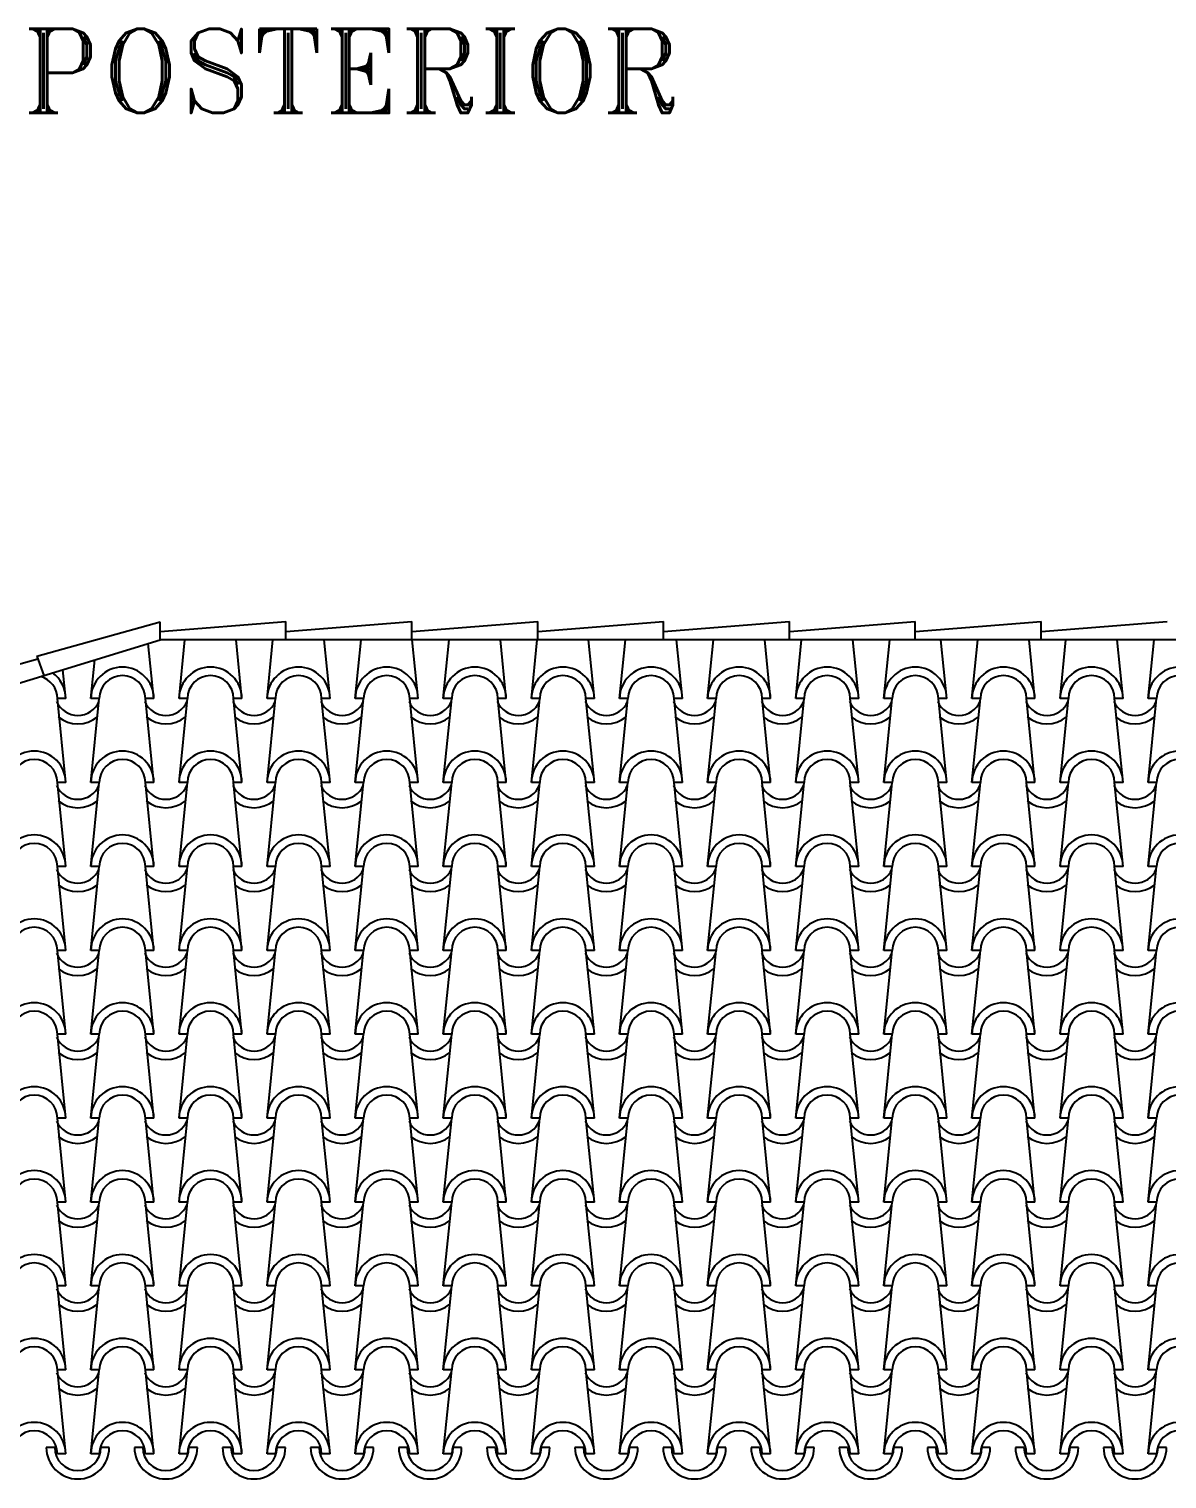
# Model space of a CAD drawing. Extents: x 3.3 to 78.4, y -0.4 to 40.7.
# Drawn here: x 46.997 to 49.709, y 26.878 to 30.334 of the extents above; entities that cross this region are included whole.
import ezdxf

# ---------------------------------------------------------------- set-up
doc = ezdxf.new("R2010")
doc.units = 0
doc.header["$MEASUREMENT"] = 0
for name, color, linetype in [('1', 1, 'CONTINUOUS'), ('2', 2, 'CONTINUOUS'), ('3', 3, 'CONTINUOUS'), ('A-DIM', 1, 'CONTINUOUS'), ('ALVENARIA', 7, 'CONTINUOUS')]:
    doc.layers.add(name, color=color, linetype=linetype)
doc.styles.add('T20', font='romans.shx', dxfattribs={"height": 0.1})

msp = doc.modelspace()

# ---------------------------------------------------------------- linework, layer by layer
at = {"layer": '1'}
for p, q in [((47.0156, 28.8396), (47.3093, 28.9214)), ((47.3093, 28.878), (47.3093, 28.9214)), ((47.3093, 28.878), (47.3093, 28.9098)), ((47.6093, 28.878), (47.6093, 28.9215)), ((47.9093, 28.878), (47.9093, 28.9215)), ((48.2093, 28.878), (48.2093, 28.9215)), ((48.5093, 28.878), (48.5093, 28.9215)), ((48.8093, 28.878), (48.8093, 28.9215)), ((49.1093, 28.878), (49.1093, 28.9215)), ((49.4093, 28.878), (49.4093, 28.9215)), ((40.7843, 26.878), (47.3093, 28.878)), ((52.1093, 28.878), (47.3093, 28.878)), ((46.7244, 28.7507), (47.0181, 28.8325)), ((47.0156, 28.8396), (47.0319, 28.793))]:
    msp.add_line(p, q, dxfattribs=at)
at = {"layer": '2', "linetype": 'Continuous'}
for p, q in [((47.2944, 28.738), (47.2812, 28.8694)), ((47.3544, 28.738), (47.3684, 28.878)), ((47.5044, 28.738), (47.4904, 28.878)), ((47.5644, 28.738), (47.5784, 28.878)), ((47.7144, 28.738), (47.7004, 28.878)), ((47.7744, 28.738), (47.7884, 28.878)), ((47.9244, 28.738), (47.9104, 28.878)), ((47.9844, 28.738), (47.9984, 28.878)), ((48.1344, 28.738), (48.1204, 28.878)), ((48.1944, 28.738), (48.2084, 28.878)), ((48.3444, 28.738), (48.3304, 28.878)), ((48.4044, 28.738), (48.4184, 28.878)), ((48.5544, 28.738), (48.5404, 28.878)), ((48.6144, 28.738), (48.6284, 28.878)), ((48.7644, 28.738), (48.7504, 28.878)), ((48.8244, 28.738), (48.8384, 28.878)), ((48.9744, 28.738), (48.9604, 28.878)), ((49.0344, 28.738), (49.0484, 28.878)), ((49.1844, 28.738), (49.1704, 28.878)), ((49.2444, 28.738), (49.2584, 28.878)), ((49.3944, 28.738), (49.3804, 28.878)), ((49.4544, 28.738), (49.4684, 28.878)), ((49.6044, 28.738), (49.5904, 28.878)), ((49.6644, 28.738), (49.6784, 28.878)), ((47.1444, 28.738), (47.1536, 28.8303)), ((47.0844, 28.738), (47.0775, 28.8069)), ((47.0844, 28.538), (47.0644, 28.738)), ((47.0844, 28.738), (47.0644, 28.738)), ((47.1444, 28.538), (47.1644, 28.738)), ((47.1644, 28.738), (47.1444, 28.738)), ((47.2944, 28.738), (47.2744, 28.738)), ((47.2944, 28.538), (47.2744, 28.738)), ((47.3544, 28.538), (47.3744, 28.738)), ((47.3744, 28.738), (47.3544, 28.738)), ((47.5044, 28.538), (47.4844, 28.738)), ((47.5044, 28.738), (47.4844, 28.738)), ((47.5644, 28.538), (47.5844, 28.738)), ((47.5844, 28.738), (47.5644, 28.738)), ((47.7144, 28.538), (47.6944, 28.738)), ((47.7144, 28.738), (47.6944, 28.738)), ((47.7744, 28.538), (47.7944, 28.738)), ((47.7944, 28.738), (47.7744, 28.738)), ((47.9244, 28.538), (47.9044, 28.738)), ((47.9244, 28.738), (47.9044, 28.738)), ((47.9844, 28.538), (48.0044, 28.738)), ((48.0044, 28.738), (47.9844, 28.738)), ((48.1344, 28.538), (48.1144, 28.738)), ((48.1344, 28.738), (48.1144, 28.738)), ((48.1944, 28.538), (48.2144, 28.738)), ((48.2144, 28.738), (48.1944, 28.738)), ((48.3444, 28.538), (48.3244, 28.738)), ((48.3444, 28.738), (48.3244, 28.738)), ((48.4044, 28.538), (48.4244, 28.738)), ((48.4244, 28.738), (48.4044, 28.738)), ((48.5544, 28.538), (48.5344, 28.738)), ((48.5544, 28.738), (48.5344, 28.738)), ((48.6144, 28.538), (48.6344, 28.738)), ((48.6344, 28.738), (48.6144, 28.738)), ((48.7644, 28.538), (48.7444, 28.738)), ((48.7644, 28.738), (48.7444, 28.738)), ((48.8244, 28.538), (48.8444, 28.738)), ((48.8444, 28.738), (48.8244, 28.738)), ((48.9744, 28.538), (48.9544, 28.738)), ((48.9744, 28.738), (48.9544, 28.738)), ((49.0344, 28.538), (49.0544, 28.738)), ((49.0544, 28.738), (49.0344, 28.738)), ((49.1844, 28.538), (49.1644, 28.738)), ((49.1844, 28.738), (49.1644, 28.738)), ((49.2444, 28.538), (49.2644, 28.738)), ((49.2644, 28.738), (49.2444, 28.738)), ((49.3944, 28.538), (49.3744, 28.738)), ((49.3944, 28.738), (49.3744, 28.738)), ((49.4544, 28.538), (49.4744, 28.738)), ((49.4744, 28.738), (49.4544, 28.738)), ((49.6044, 28.538), (49.5844, 28.738)), ((49.6044, 28.738), (49.5844, 28.738)), ((49.6644, 28.538), (49.6844, 28.738)), ((49.6844, 28.738), (49.6644, 28.738)), ((47.0844, 28.338), (47.0644, 28.538)), ((47.0844, 28.538), (47.0644, 28.538)), ((47.1444, 28.338), (47.1644, 28.538)), ((47.1644, 28.538), (47.1444, 28.538)), ((47.2944, 28.338), (47.2744, 28.538)), ((47.2944, 28.538), (47.2744, 28.538)), ((47.3544, 28.338), (47.3744, 28.538)), ((47.3744, 28.538), (47.3544, 28.538)), ((47.5044, 28.338), (47.4844, 28.538)), ((47.5044, 28.538), (47.4844, 28.538)), ((47.5644, 28.338), (47.5844, 28.538)), ((47.5844, 28.538), (47.5644, 28.538)), ((47.7144, 28.338), (47.6944, 28.538)), ((47.7144, 28.538), (47.6944, 28.538)), ((47.7744, 28.338), (47.7944, 28.538)), ((47.7944, 28.538), (47.7744, 28.538)), ((47.9244, 28.338), (47.9044, 28.538)), ((47.9244, 28.538), (47.9044, 28.538)), ((47.9844, 28.338), (48.0044, 28.538)), ((48.0044, 28.538), (47.9844, 28.538)), ((48.1344, 28.338), (48.1144, 28.538)), ((48.1344, 28.538), (48.1144, 28.538)), ((48.1944, 28.338), (48.2144, 28.538)), ((48.2144, 28.538), (48.1944, 28.538)), ((48.3444, 28.338), (48.3244, 28.538)), ((48.3444, 28.538), (48.3244, 28.538)), ((48.4044, 28.338), (48.4244, 28.538)), ((48.4244, 28.538), (48.4044, 28.538)), ((48.5544, 28.338), (48.5344, 28.538)), ((48.5544, 28.538), (48.5344, 28.538)), ((48.6144, 28.338), (48.6344, 28.538)), ((48.6344, 28.538), (48.6144, 28.538)), ((48.7644, 28.338), (48.7444, 28.538)), ((48.7644, 28.538), (48.7444, 28.538)), ((48.8244, 28.338), (48.8444, 28.538)), ((48.8444, 28.538), (48.8244, 28.538)), ((48.9744, 28.338), (48.9544, 28.538)), ((48.9744, 28.538), (48.9544, 28.538)), ((49.0344, 28.338), (49.0544, 28.538)), ((49.0544, 28.538), (49.0344, 28.538)), ((49.1844, 28.338), (49.1644, 28.538)), ((49.1844, 28.538), (49.1644, 28.538)), ((49.2444, 28.338), (49.2644, 28.538)), ((49.2644, 28.538), (49.2444, 28.538)), ((49.3944, 28.338), (49.3744, 28.538)), ((49.3944, 28.538), (49.3744, 28.538)), ((49.4544, 28.338), (49.4744, 28.538)), ((49.4744, 28.538), (49.4544, 28.538)), ((49.6044, 28.338), (49.5844, 28.538)), ((49.6044, 28.538), (49.5844, 28.538)), ((49.6644, 28.338), (49.6844, 28.538)), ((49.6844, 28.538), (49.6644, 28.538)), ((47.0844, 28.138), (47.0644, 28.338)), ((47.0844, 28.338), (47.0644, 28.338)), ((47.1444, 28.138), (47.1644, 28.338)), ((47.1644, 28.338), (47.1444, 28.338)), ((47.2944, 28.138), (47.2744, 28.338)), ((47.2944, 28.338), (47.2744, 28.338)), ((47.3544, 28.138), (47.3744, 28.338)), ((47.3744, 28.338), (47.3544, 28.338)), ((47.5044, 28.138), (47.4844, 28.338)), ((47.5044, 28.338), (47.4844, 28.338)), ((47.5644, 28.138), (47.5844, 28.338)), ((47.5844, 28.338), (47.5644, 28.338)), ((47.7144, 28.138), (47.6944, 28.338)), ((47.7144, 28.338), (47.6944, 28.338)), ((47.7744, 28.138), (47.7944, 28.338)), ((47.7944, 28.338), (47.7744, 28.338)), ((47.9244, 28.138), (47.9044, 28.338)), ((47.9244, 28.338), (47.9044, 28.338)), ((47.9844, 28.138), (48.0044, 28.338)), ((48.0044, 28.338), (47.9844, 28.338)), ((48.1344, 28.138), (48.1144, 28.338)), ((48.1344, 28.338), (48.1144, 28.338)), ((48.1944, 28.138), (48.2144, 28.338)), ((48.2144, 28.338), (48.1944, 28.338)), ((48.3444, 28.138), (48.3244, 28.338)), ((48.3444, 28.338), (48.3244, 28.338)), ((48.4044, 28.138), (48.4244, 28.338)), ((48.4244, 28.338), (48.4044, 28.338)), ((48.5544, 28.138), (48.5344, 28.338)), ((48.5544, 28.338), (48.5344, 28.338)), ((48.6144, 28.138), (48.6344, 28.338)), ((48.6344, 28.338), (48.6144, 28.338)), ((48.7644, 28.138), (48.7444, 28.338)), ((48.7644, 28.338), (48.7444, 28.338)), ((48.8244, 28.138), (48.8444, 28.338)), ((48.8444, 28.338), (48.8244, 28.338)), ((48.9744, 28.138), (48.9544, 28.338)), ((48.9744, 28.338), (48.9544, 28.338)), ((49.0344, 28.138), (49.0544, 28.338)), ((49.0544, 28.338), (49.0344, 28.338)), ((49.1844, 28.138), (49.1644, 28.338)), ((49.1844, 28.338), (49.1644, 28.338)), ((49.2444, 28.138), (49.2644, 28.338)), ((49.2644, 28.338), (49.2444, 28.338)), ((49.3944, 28.138), (49.3744, 28.338)), ((49.3944, 28.338), (49.3744, 28.338)), ((49.4544, 28.138), (49.4744, 28.338)), ((49.4744, 28.338), (49.4544, 28.338)), ((49.6044, 28.138), (49.5844, 28.338)), ((49.6044, 28.338), (49.5844, 28.338)), ((49.6644, 28.138), (49.6844, 28.338)), ((49.6844, 28.338), (49.6644, 28.338)), ((47.0844, 27.938), (47.0644, 28.138)), ((47.0844, 28.138), (47.0644, 28.138)), ((47.1444, 27.938), (47.1644, 28.138)), ((47.1644, 28.138), (47.1444, 28.138)), ((47.2944, 27.938), (47.2744, 28.138)), ((47.2944, 28.138), (47.2744, 28.138)), ((47.3544, 27.938), (47.3744, 28.138)), ((47.3744, 28.138), (47.3544, 28.138)), ((47.5044, 27.938), (47.4844, 28.138)), ((47.5044, 28.138), (47.4844, 28.138)), ((47.5644, 27.938), (47.5844, 28.138)), ((47.5844, 28.138), (47.5644, 28.138)), ((47.7144, 27.938), (47.6944, 28.138)), ((47.7144, 28.138), (47.6944, 28.138)), ((47.7744, 27.938), (47.7944, 28.138)), ((47.7944, 28.138), (47.7744, 28.138)), ((47.9244, 27.938), (47.9044, 28.138)), ((47.9244, 28.138), (47.9044, 28.138)), ((47.9844, 27.938), (48.0044, 28.138)), ((48.0044, 28.138), (47.9844, 28.138)), ((48.1344, 27.938), (48.1144, 28.138)), ((48.1344, 28.138), (48.1144, 28.138)), ((48.1944, 27.938), (48.2144, 28.138)), ((48.2144, 28.138), (48.1944, 28.138)), ((48.3444, 27.938), (48.3244, 28.138)), ((48.3444, 28.138), (48.3244, 28.138)), ((48.4044, 27.938), (48.4244, 28.138)), ((48.4244, 28.138), (48.4044, 28.138)), ((48.5544, 27.938), (48.5344, 28.138)), ((48.5544, 28.138), (48.5344, 28.138)), ((48.6144, 27.938), (48.6344, 28.138)), ((48.6344, 28.138), (48.6144, 28.138)), ((48.7644, 27.938), (48.7444, 28.138)), ((48.7644, 28.138), (48.7444, 28.138)), ((48.8244, 27.938), (48.8444, 28.138)), ((48.8444, 28.138), (48.8244, 28.138)), ((48.9744, 27.938), (48.9544, 28.138)), ((48.9744, 28.138), (48.9544, 28.138)), ((49.0344, 27.938), (49.0544, 28.138)), ((49.0544, 28.138), (49.0344, 28.138)), ((49.1844, 27.938), (49.1644, 28.138)), ((49.1844, 28.138), (49.1644, 28.138)), ((49.2444, 27.938), (49.2644, 28.138)), ((49.2644, 28.138), (49.2444, 28.138)), ((49.3944, 27.938), (49.3744, 28.138)), ((49.3944, 28.138), (49.3744, 28.138)), ((49.4544, 27.938), (49.4744, 28.138)), ((49.4744, 28.138), (49.4544, 28.138)), ((49.6044, 27.938), (49.5844, 28.138)), ((49.6044, 28.138), (49.5844, 28.138)), ((49.6644, 27.938), (49.6844, 28.138)), ((49.6844, 28.138), (49.6644, 28.138)), ((47.0844, 27.938), (47.0644, 27.938)), ((47.0844, 27.738), (47.0644, 27.938)), ((47.1644, 27.938), (47.1444, 27.938)), ((47.1444, 27.738), (47.1644, 27.938)), ((47.2944, 27.938), (47.2744, 27.938)), ((47.2944, 27.738), (47.2744, 27.938)), ((47.3744, 27.938), (47.3544, 27.938)), ((47.3544, 27.738), (47.3744, 27.938)), ((47.5044, 27.938), (47.4844, 27.938)), ((47.5044, 27.738), (47.4844, 27.938)), ((47.5844, 27.938), (47.5644, 27.938)), ((47.5644, 27.738), (47.5844, 27.938)), ((47.7144, 27.938), (47.6944, 27.938)), ((47.7144, 27.738), (47.6944, 27.938)), ((47.7944, 27.938), (47.7744, 27.938)), ((47.7744, 27.738), (47.7944, 27.938)), ((47.9244, 27.938), (47.9044, 27.938)), ((47.9244, 27.738), (47.9044, 27.938)), ((48.0044, 27.938), (47.9844, 27.938)), ((47.9844, 27.738), (48.0044, 27.938)), ((48.1344, 27.938), (48.1144, 27.938)), ((48.1344, 27.738), (48.1144, 27.938)), ((48.2144, 27.938), (48.1944, 27.938)), ((48.1944, 27.738), (48.2144, 27.938)), ((48.3444, 27.938), (48.3244, 27.938)), ((48.3444, 27.738), (48.3244, 27.938)), ((48.4244, 27.938), (48.4044, 27.938)), ((48.4044, 27.738), (48.4244, 27.938)), ((48.5544, 27.938), (48.5344, 27.938)), ((48.5544, 27.738), (48.5344, 27.938)), ((48.6344, 27.938), (48.6144, 27.938)), ((48.6144, 27.738), (48.6344, 27.938)), ((48.7644, 27.938), (48.7444, 27.938)), ((48.7644, 27.738), (48.7444, 27.938)), ((48.8444, 27.938), (48.8244, 27.938)), ((48.8244, 27.738), (48.8444, 27.938)), ((48.9744, 27.938), (48.9544, 27.938)), ((48.9744, 27.738), (48.9544, 27.938)), ((49.0544, 27.938), (49.0344, 27.938)), ((49.0344, 27.738), (49.0544, 27.938)), ((49.1844, 27.938), (49.1644, 27.938)), ((49.1844, 27.738), (49.1644, 27.938)), ((49.2644, 27.938), (49.2444, 27.938)), ((49.2444, 27.738), (49.2644, 27.938)), ((49.3944, 27.938), (49.3744, 27.938)), ((49.3944, 27.738), (49.3744, 27.938)), ((49.4744, 27.938), (49.4544, 27.938)), ((49.4544, 27.738), (49.4744, 27.938)), ((49.6044, 27.938), (49.5844, 27.938)), ((49.6044, 27.738), (49.5844, 27.938)), ((49.6844, 27.938), (49.6644, 27.938)), ((49.6644, 27.738), (49.6844, 27.938)), ((47.0844, 27.538), (47.0644, 27.738)), ((47.0844, 27.738), (47.0644, 27.738)), ((47.1444, 27.538), (47.1644, 27.738)), ((47.1644, 27.738), (47.1444, 27.738)), ((47.2944, 27.538), (47.2744, 27.738)), ((47.2944, 27.738), (47.2744, 27.738)), ((47.3544, 27.538), (47.3744, 27.738)), ((47.3744, 27.738), (47.3544, 27.738)), ((47.5044, 27.538), (47.4844, 27.738)), ((47.5044, 27.738), (47.4844, 27.738)), ((47.5644, 27.538), (47.5844, 27.738)), ((47.5844, 27.738), (47.5644, 27.738)), ((47.7144, 27.538), (47.6944, 27.738)), ((47.7144, 27.738), (47.6944, 27.738)), ((47.7744, 27.538), (47.7944, 27.738)), ((47.7944, 27.738), (47.7744, 27.738)), ((47.9244, 27.538), (47.9044, 27.738)), ((47.9244, 27.738), (47.9044, 27.738)), ((47.9844, 27.538), (48.0044, 27.738)), ((48.0044, 27.738), (47.9844, 27.738)), ((48.1344, 27.538), (48.1144, 27.738)), ((48.1344, 27.738), (48.1144, 27.738)), ((48.1944, 27.538), (48.2144, 27.738)), ((48.2144, 27.738), (48.1944, 27.738)), ((48.3444, 27.538), (48.3244, 27.738)), ((48.3444, 27.738), (48.3244, 27.738)), ((48.4044, 27.538), (48.4244, 27.738)), ((48.4244, 27.738), (48.4044, 27.738)), ((48.5544, 27.538), (48.5344, 27.738)), ((48.5544, 27.738), (48.5344, 27.738)), ((48.6144, 27.538), (48.6344, 27.738)), ((48.6344, 27.738), (48.6144, 27.738)), ((48.7644, 27.538), (48.7444, 27.738)), ((48.7644, 27.738), (48.7444, 27.738)), ((48.8244, 27.538), (48.8444, 27.738)), ((48.8444, 27.738), (48.8244, 27.738)), ((48.9744, 27.538), (48.9544, 27.738)), ((48.9744, 27.738), (48.9544, 27.738)), ((49.0344, 27.538), (49.0544, 27.738)), ((49.0544, 27.738), (49.0344, 27.738)), ((49.1844, 27.538), (49.1644, 27.738)), ((49.1844, 27.738), (49.1644, 27.738)), ((49.2444, 27.538), (49.2644, 27.738)), ((49.2644, 27.738), (49.2444, 27.738)), ((49.3944, 27.538), (49.3744, 27.738)), ((49.3944, 27.738), (49.3744, 27.738)), ((49.4544, 27.538), (49.4744, 27.738)), ((49.4744, 27.738), (49.4544, 27.738)), ((49.6044, 27.538), (49.5844, 27.738)), ((49.6044, 27.738), (49.5844, 27.738)), ((49.6644, 27.538), (49.6844, 27.738)), ((49.6844, 27.738), (49.6644, 27.738)), ((47.0844, 27.538), (47.0644, 27.538)), ((47.0844, 27.338), (47.0644, 27.538)), ((47.1644, 27.538), (47.1444, 27.538)), ((47.1444, 27.338), (47.1644, 27.538)), ((47.2944, 27.538), (47.2744, 27.538)), ((47.2944, 27.338), (47.2744, 27.538)), ((47.3744, 27.538), (47.3544, 27.538)), ((47.3544, 27.338), (47.3744, 27.538)), ((47.5044, 27.538), (47.4844, 27.538)), ((47.5044, 27.338), (47.4844, 27.538)), ((47.5844, 27.538), (47.5644, 27.538)), ((47.5644, 27.338), (47.5844, 27.538)), ((47.7144, 27.538), (47.6944, 27.538)), ((47.7144, 27.338), (47.6944, 27.538)), ((47.7944, 27.538), (47.7744, 27.538)), ((47.7744, 27.338), (47.7944, 27.538)), ((47.9244, 27.538), (47.9044, 27.538)), ((47.9244, 27.338), (47.9044, 27.538)), ((48.0044, 27.538), (47.9844, 27.538)), ((47.9844, 27.338), (48.0044, 27.538)), ((48.1344, 27.538), (48.1144, 27.538)), ((48.1344, 27.338), (48.1144, 27.538)), ((48.2144, 27.538), (48.1944, 27.538)), ((48.1944, 27.338), (48.2144, 27.538)), ((48.3444, 27.538), (48.3244, 27.538)), ((48.3444, 27.338), (48.3244, 27.538)), ((48.4244, 27.538), (48.4044, 27.538)), ((48.4044, 27.338), (48.4244, 27.538)), ((48.5544, 27.538), (48.5344, 27.538)), ((48.5544, 27.338), (48.5344, 27.538)), ((48.6344, 27.538), (48.6144, 27.538)), ((48.6144, 27.338), (48.6344, 27.538)), ((48.7644, 27.538), (48.7444, 27.538)), ((48.7644, 27.338), (48.7444, 27.538)), ((48.8444, 27.538), (48.8244, 27.538)), ((48.8244, 27.338), (48.8444, 27.538)), ((48.9744, 27.538), (48.9544, 27.538)), ((48.9744, 27.338), (48.9544, 27.538)), ((49.0544, 27.538), (49.0344, 27.538)), ((49.0344, 27.338), (49.0544, 27.538)), ((49.1844, 27.538), (49.1644, 27.538)), ((49.1844, 27.338), (49.1644, 27.538)), ((49.2644, 27.538), (49.2444, 27.538)), ((49.2444, 27.338), (49.2644, 27.538)), ((49.3944, 27.538), (49.3744, 27.538)), ((49.3944, 27.338), (49.3744, 27.538)), ((49.4744, 27.538), (49.4544, 27.538)), ((49.4544, 27.338), (49.4744, 27.538)), ((49.6044, 27.538), (49.5844, 27.538)), ((49.6044, 27.338), (49.5844, 27.538)), ((49.6844, 27.538), (49.6644, 27.538)), ((49.6644, 27.338), (49.6844, 27.538)), ((47.0844, 27.138), (47.0644, 27.338)), ((47.0844, 27.338), (47.0644, 27.338)), ((47.1444, 27.138), (47.1644, 27.338)), ((47.1644, 27.338), (47.1444, 27.338)), ((47.2944, 27.138), (47.2744, 27.338)), ((47.2944, 27.338), (47.2744, 27.338)), ((47.3544, 27.138), (47.3744, 27.338)), ((47.3744, 27.338), (47.3544, 27.338)), ((47.5044, 27.138), (47.4844, 27.338)), ((47.5044, 27.338), (47.4844, 27.338)), ((47.5644, 27.138), (47.5844, 27.338)), ((47.5844, 27.338), (47.5644, 27.338)), ((47.7144, 27.138), (47.6944, 27.338)), ((47.7144, 27.338), (47.6944, 27.338)), ((47.7744, 27.138), (47.7944, 27.338)), ((47.7944, 27.338), (47.7744, 27.338)), ((47.9244, 27.138), (47.9044, 27.338)), ((47.9244, 27.338), (47.9044, 27.338)), ((47.9844, 27.138), (48.0044, 27.338)), ((48.0044, 27.338), (47.9844, 27.338)), ((48.1344, 27.138), (48.1144, 27.338)), ((48.1344, 27.338), (48.1144, 27.338)), ((48.1944, 27.138), (48.2144, 27.338)), ((48.2144, 27.338), (48.1944, 27.338)), ((48.3444, 27.138), (48.3244, 27.338)), ((48.3444, 27.338), (48.3244, 27.338)), ((48.4044, 27.138), (48.4244, 27.338)), ((48.4244, 27.338), (48.4044, 27.338)), ((48.5544, 27.138), (48.5344, 27.338)), ((48.5544, 27.338), (48.5344, 27.338)), ((48.6144, 27.138), (48.6344, 27.338)), ((48.6344, 27.338), (48.6144, 27.338)), ((48.7644, 27.138), (48.7444, 27.338)), ((48.7644, 27.338), (48.7444, 27.338)), ((48.8244, 27.138), (48.8444, 27.338)), ((48.8444, 27.338), (48.8244, 27.338)), ((48.9744, 27.138), (48.9544, 27.338)), ((48.9744, 27.338), (48.9544, 27.338)), ((49.0344, 27.138), (49.0544, 27.338)), ((49.0544, 27.338), (49.0344, 27.338)), ((49.1844, 27.138), (49.1644, 27.338)), ((49.1844, 27.338), (49.1644, 27.338)), ((49.2444, 27.138), (49.2644, 27.338)), ((49.2644, 27.338), (49.2444, 27.338)), ((49.3944, 27.138), (49.3744, 27.338)), ((49.3944, 27.338), (49.3744, 27.338)), ((49.4544, 27.138), (49.4744, 27.338)), ((49.4744, 27.338), (49.4544, 27.338)), ((49.6044, 27.138), (49.5844, 27.338)), ((49.6044, 27.338), (49.5844, 27.338)), ((49.6644, 27.138), (49.6844, 27.338)), ((49.6844, 27.338), (49.6644, 27.338)), ((47.0844, 26.938), (47.0644, 27.138)), ((47.0844, 27.138), (47.0644, 27.138)), ((47.1444, 26.938), (47.1644, 27.138)), ((47.1644, 27.138), (47.1444, 27.138)), ((47.2944, 26.938), (47.2744, 27.138)), ((47.2944, 27.138), (47.2744, 27.138)), ((47.3544, 26.938), (47.3744, 27.138)), ((47.3744, 27.138), (47.3544, 27.138)), ((47.5044, 26.938), (47.4844, 27.138)), ((47.5044, 27.138), (47.4844, 27.138)), ((47.5644, 26.938), (47.5844, 27.138)), ((47.5844, 27.138), (47.5644, 27.138)), ((47.7144, 26.938), (47.6944, 27.138)), ((47.7144, 27.138), (47.6944, 27.138)), ((47.7744, 26.938), (47.7944, 27.138)), ((47.7944, 27.138), (47.7744, 27.138)), ((47.9244, 26.938), (47.9044, 27.138)), ((47.9244, 27.138), (47.9044, 27.138)), ((47.9844, 26.938), (48.0044, 27.138)), ((48.0044, 27.138), (47.9844, 27.138)), ((48.1344, 26.938), (48.1144, 27.138)), ((48.1344, 27.138), (48.1144, 27.138)), ((48.1944, 26.938), (48.2144, 27.138)), ((48.2144, 27.138), (48.1944, 27.138)), ((48.3444, 26.938), (48.3244, 27.138)), ((48.3444, 27.138), (48.3244, 27.138)), ((48.4044, 26.938), (48.4244, 27.138)), ((48.4244, 27.138), (48.4044, 27.138)), ((48.5544, 26.938), (48.5344, 27.138)), ((48.5544, 27.138), (48.5344, 27.138)), ((48.6144, 26.938), (48.6344, 27.138)), ((48.6344, 27.138), (48.6144, 27.138)), ((48.7644, 26.938), (48.7444, 27.138)), ((48.7644, 27.138), (48.7444, 27.138)), ((48.8244, 26.938), (48.8444, 27.138)), ((48.8444, 27.138), (48.8244, 27.138)), ((48.9744, 26.938), (48.9544, 27.138)), ((48.9744, 27.138), (48.9544, 27.138)), ((49.0344, 26.938), (49.0544, 27.138)), ((49.0544, 27.138), (49.0344, 27.138)), ((49.1844, 26.938), (49.1644, 27.138)), ((49.1844, 27.138), (49.1644, 27.138)), ((49.2444, 26.938), (49.2644, 27.138)), ((49.2644, 27.138), (49.2444, 27.138)), ((49.3944, 26.938), (49.3744, 27.138)), ((49.3944, 27.138), (49.3744, 27.138)), ((49.4544, 26.938), (49.4744, 27.138)), ((49.4744, 27.138), (49.4544, 27.138)), ((49.6044, 26.938), (49.5844, 27.138)), ((49.6044, 27.138), (49.5844, 27.138)), ((49.6644, 26.938), (49.6844, 27.138)), ((49.6844, 27.138), (49.6644, 27.138))]:
    msp.add_line(p, q, dxfattribs=at)
for centre, radius, start, end in [((47.0094, 28.738), 0.055, 0, 73.6367), ((47.0094, 28.738), 0.075, 0, 54.7891), ((47.2194, 28.738), 0.075, 0, 180), ((47.2194, 28.738), 0.055, 0, 180), ((47.4294, 28.738), 0.075, 0, 180), ((47.4294, 28.738), 0.055, 0, 180), ((47.6394, 28.738), 0.075, 0, 180), ((47.6394, 28.738), 0.055, 0, 180), ((47.8494, 28.738), 0.075, 0, 180), ((47.8494, 28.738), 0.055, 0, 180), ((48.0594, 28.738), 0.075, 0, 180), ((48.0594, 28.738), 0.055, 0, 180), ((48.2694, 28.738), 0.075, 0, 180), ((48.2694, 28.738), 0.055, 0, 180), ((48.4794, 28.738), 0.075, 0, 180), ((48.4794, 28.738), 0.055, 0, 180), ((48.6894, 28.738), 0.075, 0, 180), ((48.6894, 28.738), 0.055, 0, 180), ((48.8994, 28.738), 0.075, 0, 180), ((48.8994, 28.738), 0.055, 0, 180), ((49.1094, 28.738), 0.075, 0, 180), ((49.1094, 28.738), 0.055, 0, 180), ((49.3194, 28.738), 0.075, 0, 180), ((49.3194, 28.738), 0.055, 0, 180), ((49.5294, 28.738), 0.075, 0, 180), ((49.5294, 28.738), 0.055, 0, 180), ((49.7394, 28.738), 0.075, 0, 180), ((49.7394, 28.738), 0.055, 0, 180), ((47.1131, 28.753), 0.055, 203.5175, 337.0429), ((47.3231, 28.753), 0.055, 203.5175, 337.0429), ((47.5331, 28.753), 0.055, 203.5175, 337.0429), ((47.7431, 28.753), 0.055, 203.5175, 337.0429), ((47.9531, 28.753), 0.055, 203.5175, 337.0429), ((48.1631, 28.753), 0.055, 203.5175, 337.0429), ((48.3731, 28.753), 0.055, 203.5175, 337.0429), ((48.5831, 28.753), 0.055, 203.5175, 337.0429), ((48.7931, 28.753), 0.055, 203.5175, 337.0429), ((49.0031, 28.753), 0.055, 203.5175, 337.0429), ((49.2131, 28.753), 0.055, 203.5175, 337.0429), ((49.4231, 28.753), 0.055, 203.5175, 337.0429), ((49.6331, 28.753), 0.055, 203.5175, 337.0429), ((47.1131, 28.753), 0.075, 231.4277, 308.7454), ((47.3231, 28.753), 0.075, 231.4277, 308.7454), ((47.5331, 28.753), 0.075, 231.4277, 308.7454), ((47.7431, 28.753), 0.075, 231.4277, 308.7454), ((47.9531, 28.753), 0.075, 231.4277, 308.7454), ((48.1631, 28.753), 0.075, 231.4277, 308.7454), ((48.3731, 28.753), 0.075, 231.4277, 308.7454), ((48.5831, 28.753), 0.075, 231.4277, 308.7454), ((48.7931, 28.753), 0.075, 231.4277, 308.7454), ((49.0031, 28.753), 0.075, 231.4277, 308.7454), ((49.2131, 28.753), 0.075, 231.4277, 308.7454), ((49.4231, 28.753), 0.075, 231.4277, 308.7454), ((49.6331, 28.753), 0.075, 231.4277, 308.7454), ((47.0094, 28.538), 0.075, 0, 180), ((47.0094, 28.538), 0.055, 0, 180), ((47.2194, 28.538), 0.075, 0, 180), ((47.2194, 28.538), 0.055, 0, 180), ((47.4294, 28.538), 0.075, 0, 180), ((47.4294, 28.538), 0.055, 0, 180), ((47.6394, 28.538), 0.075, 0, 180), ((47.6394, 28.538), 0.055, 0, 180), ((47.8494, 28.538), 0.075, 0, 180), ((47.8494, 28.538), 0.055, 0, 180), ((48.0594, 28.538), 0.075, 0, 180), ((48.0594, 28.538), 0.055, 0, 180), ((48.2694, 28.538), 0.075, 0, 180), ((48.2694, 28.538), 0.055, 0, 180), ((48.4794, 28.538), 0.075, 0, 180), ((48.4794, 28.538), 0.055, 0, 180), ((48.6894, 28.538), 0.075, 0, 180), ((48.6894, 28.538), 0.055, 0, 180), ((48.8994, 28.538), 0.075, 0, 180), ((48.8994, 28.538), 0.055, 0, 180), ((49.1094, 28.538), 0.075, 0, 180), ((49.1094, 28.538), 0.055, 0, 180), ((49.3194, 28.538), 0.075, 0, 180), ((49.3194, 28.538), 0.055, 0, 180), ((49.5294, 28.538), 0.075, 0, 180), ((49.5294, 28.538), 0.055, 0, 180), ((49.7394, 28.538), 0.075, 0, 180), ((49.7394, 28.538), 0.055, 0, 180), ((47.1131, 28.553), 0.055, 203.5175, 337.0429), ((47.3231, 28.553), 0.055, 203.5175, 337.0429), ((47.5331, 28.553), 0.055, 203.5175, 337.0429), ((47.7431, 28.553), 0.055, 203.5175, 337.0429), ((47.9531, 28.553), 0.055, 203.5175, 337.0429), ((48.1631, 28.553), 0.055, 203.5175, 337.0429), ((48.3731, 28.553), 0.055, 203.5175, 337.0429), ((48.5831, 28.553), 0.055, 203.5175, 337.0429), ((48.7931, 28.553), 0.055, 203.5175, 337.0429), ((49.0031, 28.553), 0.055, 203.5175, 337.0429), ((49.2131, 28.553), 0.055, 203.5175, 337.0429), ((49.4231, 28.553), 0.055, 203.5175, 337.0429), ((49.6331, 28.553), 0.055, 203.5175, 337.0429), ((47.1131, 28.553), 0.075, 231.4277, 308.7454), ((47.3231, 28.553), 0.075, 231.4277, 308.7454), ((47.5331, 28.553), 0.075, 231.4277, 308.7454), ((47.7431, 28.553), 0.075, 231.4277, 308.7454), ((47.9531, 28.553), 0.075, 231.4277, 308.7454), ((48.1631, 28.553), 0.075, 231.4277, 308.7454), ((48.3731, 28.553), 0.075, 231.4277, 308.7454), ((48.5831, 28.553), 0.075, 231.4277, 308.7454), ((48.7931, 28.553), 0.075, 231.4277, 308.7454), ((49.0031, 28.553), 0.075, 231.4277, 308.7454), ((49.2131, 28.553), 0.075, 231.4277, 308.7454), ((49.4231, 28.553), 0.075, 231.4277, 308.7454), ((49.6331, 28.553), 0.075, 231.4277, 308.7454), ((47.0094, 28.338), 0.075, 0, 180), ((47.2194, 28.338), 0.075, 0, 180), ((47.4294, 28.338), 0.075, 0, 180), ((47.6394, 28.338), 0.075, 0, 180), ((47.8494, 28.338), 0.075, 0, 180), ((48.0594, 28.338), 0.075, 0, 180), ((48.2694, 28.338), 0.075, 0, 180), ((48.4794, 28.338), 0.075, 0, 180), ((48.6894, 28.338), 0.075, 0, 180), ((48.8994, 28.338), 0.075, 0, 180), ((49.1094, 28.338), 0.075, 0, 180), ((49.3194, 28.338), 0.075, 0, 180), ((49.5294, 28.338), 0.075, 0, 180), ((49.7394, 28.338), 0.075, 0, 180), ((47.0094, 28.338), 0.055, 0, 180), ((47.2194, 28.338), 0.055, 0, 180), ((47.4294, 28.338), 0.055, 0, 180), ((47.6394, 28.338), 0.055, 0, 180), ((47.8494, 28.338), 0.055, 0, 180), ((48.0594, 28.338), 0.055, 0, 180), ((48.2694, 28.338), 0.055, 0, 180), ((48.4794, 28.338), 0.055, 0, 180), ((48.6894, 28.338), 0.055, 0, 180), ((48.8994, 28.338), 0.055, 0, 180), ((49.1094, 28.338), 0.055, 0, 180), ((49.3194, 28.338), 0.055, 0, 180), ((49.5294, 28.338), 0.055, 0, 180), ((49.7394, 28.338), 0.055, 0, 180), ((47.1131, 28.353), 0.055, 203.5175, 337.0429), ((47.3231, 28.353), 0.055, 203.5175, 337.0429), ((47.5331, 28.353), 0.055, 203.5175, 337.0429), ((47.7431, 28.353), 0.055, 203.5175, 337.0429), ((47.9531, 28.353), 0.055, 203.5175, 337.0429), ((48.1631, 28.353), 0.055, 203.5175, 337.0429), ((48.3731, 28.353), 0.055, 203.5175, 337.0429), ((48.5831, 28.353), 0.055, 203.5175, 337.0429), ((48.7931, 28.353), 0.055, 203.5175, 337.0429), ((49.0031, 28.353), 0.055, 203.5175, 337.0429), ((49.2131, 28.353), 0.055, 203.5175, 337.0429), ((49.4231, 28.353), 0.055, 203.5175, 337.0429), ((49.6331, 28.353), 0.055, 203.5175, 337.0429), ((47.1131, 28.353), 0.075, 231.4277, 308.7454), ((47.3231, 28.353), 0.075, 231.4277, 308.7454), ((47.5331, 28.353), 0.075, 231.4277, 308.7454), ((47.7431, 28.353), 0.075, 231.4277, 308.7454), ((47.9531, 28.353), 0.075, 231.4277, 308.7454), ((48.1631, 28.353), 0.075, 231.4277, 308.7454), ((48.3731, 28.353), 0.075, 231.4277, 308.7454), ((48.5831, 28.353), 0.075, 231.4277, 308.7454), ((48.7931, 28.353), 0.075, 231.4277, 308.7454), ((49.0031, 28.353), 0.075, 231.4277, 308.7454), ((49.2131, 28.353), 0.075, 231.4277, 308.7454), ((49.4231, 28.353), 0.075, 231.4277, 308.7454), ((49.6331, 28.353), 0.075, 231.4277, 308.7454), ((47.0094, 28.138), 0.075, 0, 180), ((47.2194, 28.138), 0.075, 0, 180), ((47.4294, 28.138), 0.075, 0, 180), ((47.6394, 28.138), 0.075, 0, 180), ((47.8494, 28.138), 0.075, 0, 180), ((48.0594, 28.138), 0.075, 0, 180), ((48.2694, 28.138), 0.075, 0, 180), ((48.4794, 28.138), 0.075, 0, 180), ((48.6894, 28.138), 0.075, 0, 180), ((48.8994, 28.138), 0.075, 0, 180), ((49.1094, 28.138), 0.075, 0, 180), ((49.3194, 28.138), 0.075, 0, 180), ((49.5294, 28.138), 0.075, 0, 180), ((49.7394, 28.138), 0.075, 0, 180), ((47.0094, 28.138), 0.055, 0, 180), ((47.2194, 28.138), 0.055, 0, 180), ((47.4294, 28.138), 0.055, 0, 180), ((47.6394, 28.138), 0.055, 0, 180), ((47.8494, 28.138), 0.055, 0, 180), ((48.0594, 28.138), 0.055, 0, 180), ((48.2694, 28.138), 0.055, 0, 180), ((48.4794, 28.138), 0.055, 0, 180), ((48.6894, 28.138), 0.055, 0, 180), ((48.8994, 28.138), 0.055, 0, 180), ((49.1094, 28.138), 0.055, 0, 180), ((49.3194, 28.138), 0.055, 0, 180), ((49.5294, 28.138), 0.055, 0, 180), ((49.7394, 28.138), 0.055, 0, 180), ((47.1131, 28.153), 0.055, 203.5175, 337.0429), ((47.3231, 28.153), 0.055, 203.5175, 337.0429), ((47.5331, 28.153), 0.055, 203.5175, 337.0429), ((47.7431, 28.153), 0.055, 203.5175, 337.0429), ((47.9531, 28.153), 0.055, 203.5175, 337.0429), ((48.1631, 28.153), 0.055, 203.5175, 337.0429), ((48.3731, 28.153), 0.055, 203.5175, 337.0429), ((48.5831, 28.153), 0.055, 203.5175, 337.0429), ((48.7931, 28.153), 0.055, 203.5175, 337.0429), ((49.0031, 28.153), 0.055, 203.5175, 337.0429), ((49.2131, 28.153), 0.055, 203.5175, 337.0429), ((49.4231, 28.153), 0.055, 203.5175, 337.0429), ((49.6331, 28.153), 0.055, 203.5175, 337.0429), ((47.1131, 28.153), 0.075, 231.4277, 308.7454), ((47.3231, 28.153), 0.075, 231.4277, 308.7454), ((47.5331, 28.153), 0.075, 231.4277, 308.7454), ((47.7431, 28.153), 0.075, 231.4277, 308.7454), ((47.9531, 28.153), 0.075, 231.4277, 308.7454), ((48.1631, 28.153), 0.075, 231.4277, 308.7454), ((48.3731, 28.153), 0.075, 231.4277, 308.7454), ((48.5831, 28.153), 0.075, 231.4277, 308.7454), ((48.7931, 28.153), 0.075, 231.4277, 308.7454), ((49.0031, 28.153), 0.075, 231.4277, 308.7454), ((49.2131, 28.153), 0.075, 231.4277, 308.7454), ((49.4231, 28.153), 0.075, 231.4277, 308.7454), ((49.6331, 28.153), 0.075, 231.4277, 308.7454), ((47.0094, 27.938), 0.075, 0, 180), ((47.2194, 27.938), 0.075, 0, 180), ((47.4294, 27.938), 0.075, 0, 180), ((47.6394, 27.938), 0.075, 0, 180), ((47.8494, 27.938), 0.075, 0, 180), ((48.0594, 27.938), 0.075, 0, 180), ((48.2694, 27.938), 0.075, 0, 180), ((48.4794, 27.938), 0.075, 0, 180), ((48.6894, 27.938), 0.075, 0, 180), ((48.8994, 27.938), 0.075, 0, 180), ((49.1094, 27.938), 0.075, 0, 180), ((49.3194, 27.938), 0.075, 0, 180), ((49.5294, 27.938), 0.075, 0, 180), ((49.7394, 27.938), 0.075, 0, 180), ((47.0094, 27.938), 0.055, 0, 180), ((47.2194, 27.938), 0.055, 0, 180), ((47.4294, 27.938), 0.055, 0, 180), ((47.6394, 27.938), 0.055, 0, 180), ((47.8494, 27.938), 0.055, 0, 180), ((48.0594, 27.938), 0.055, 0, 180), ((48.2694, 27.938), 0.055, 0, 180), ((48.4794, 27.938), 0.055, 0, 180), ((48.6894, 27.938), 0.055, 0, 180), ((48.8994, 27.938), 0.055, 0, 180), ((49.1094, 27.938), 0.055, 0, 180), ((49.3194, 27.938), 0.055, 0, 180), ((49.5294, 27.938), 0.055, 0, 180), ((49.7394, 27.938), 0.055, 0, 180), ((47.1131, 27.953), 0.055, 203.5175, 337.0429), ((47.3231, 27.953), 0.055, 203.5175, 337.0429), ((47.5331, 27.953), 0.055, 203.5175, 337.0429), ((47.7431, 27.953), 0.055, 203.5175, 337.0429), ((47.9531, 27.953), 0.055, 203.5175, 337.0429), ((48.1631, 27.953), 0.055, 203.5175, 337.0429), ((48.3731, 27.953), 0.055, 203.5175, 337.0429), ((48.5831, 27.953), 0.055, 203.5175, 337.0429), ((48.7931, 27.953), 0.055, 203.5175, 337.0429), ((49.0031, 27.953), 0.055, 203.5175, 337.0429), ((49.2131, 27.953), 0.055, 203.5175, 337.0429), ((49.4231, 27.953), 0.055, 203.5175, 337.0429), ((49.6331, 27.953), 0.055, 203.5175, 337.0429), ((47.1131, 27.953), 0.075, 231.4277, 308.7454), ((47.3231, 27.953), 0.075, 231.4277, 308.7454), ((47.5331, 27.953), 0.075, 231.4277, 308.7454), ((47.7431, 27.953), 0.075, 231.4277, 308.7454), ((47.9531, 27.953), 0.075, 231.4277, 308.7454), ((48.1631, 27.953), 0.075, 231.4277, 308.7454), ((48.3731, 27.953), 0.075, 231.4277, 308.7454), ((48.5831, 27.953), 0.075, 231.4277, 308.7454), ((48.7931, 27.953), 0.075, 231.4277, 308.7454), ((49.0031, 27.953), 0.075, 231.4277, 308.7454), ((49.2131, 27.953), 0.075, 231.4277, 308.7454), ((49.4231, 27.953), 0.075, 231.4277, 308.7454), ((49.6331, 27.953), 0.075, 231.4277, 308.7454), ((47.0094, 27.738), 0.075, 0, 180), ((47.0094, 27.738), 0.055, 0, 180), ((47.2194, 27.738), 0.075, 0, 180), ((47.2194, 27.738), 0.055, 0, 180), ((47.4294, 27.738), 0.075, 0, 180), ((47.4294, 27.738), 0.055, 0, 180), ((47.6394, 27.738), 0.075, 0, 180), ((47.6394, 27.738), 0.055, 0, 180), ((47.8494, 27.738), 0.075, 0, 180), ((47.8494, 27.738), 0.055, 0, 180), ((48.0594, 27.738), 0.075, 0, 180), ((48.0594, 27.738), 0.055, 0, 180), ((48.2694, 27.738), 0.075, 0, 180), ((48.2694, 27.738), 0.055, 0, 180), ((48.4794, 27.738), 0.075, 0, 180), ((48.4794, 27.738), 0.055, 0, 180), ((48.6894, 27.738), 0.075, 0, 180), ((48.6894, 27.738), 0.055, 0, 180), ((48.8994, 27.738), 0.075, 0, 180), ((48.8994, 27.738), 0.055, 0, 180), ((49.1094, 27.738), 0.075, 0, 180), ((49.1094, 27.738), 0.055, 0, 180), ((49.3194, 27.738), 0.075, 0, 180), ((49.3194, 27.738), 0.055, 0, 180), ((49.5294, 27.738), 0.075, 0, 180), ((49.5294, 27.738), 0.055, 0, 180), ((49.7394, 27.738), 0.075, 0, 180), ((49.7394, 27.738), 0.055, 0, 180), ((47.1131, 27.753), 0.055, 203.5175, 337.0429), ((47.3231, 27.753), 0.055, 203.5175, 337.0429), ((47.5331, 27.753), 0.055, 203.5175, 337.0429), ((47.7431, 27.753), 0.055, 203.5175, 337.0429), ((47.9531, 27.753), 0.055, 203.5175, 337.0429), ((48.1631, 27.753), 0.055, 203.5175, 337.0429), ((48.3731, 27.753), 0.055, 203.5175, 337.0429), ((48.5831, 27.753), 0.055, 203.5175, 337.0429), ((48.7931, 27.753), 0.055, 203.5175, 337.0429), ((49.0031, 27.753), 0.055, 203.5175, 337.0429), ((49.2131, 27.753), 0.055, 203.5175, 337.0429), ((49.4231, 27.753), 0.055, 203.5175, 337.0429), ((49.6331, 27.753), 0.055, 203.5175, 337.0429), ((47.1131, 27.753), 0.075, 231.4277, 308.7454), ((47.3231, 27.753), 0.075, 231.4277, 308.7454), ((47.5331, 27.753), 0.075, 231.4277, 308.7454), ((47.7431, 27.753), 0.075, 231.4277, 308.7454), ((47.9531, 27.753), 0.075, 231.4277, 308.7454), ((48.1631, 27.753), 0.075, 231.4277, 308.7454), ((48.3731, 27.753), 0.075, 231.4277, 308.7454), ((48.5831, 27.753), 0.075, 231.4277, 308.7454), ((48.7931, 27.753), 0.075, 231.4277, 308.7454), ((49.0031, 27.753), 0.075, 231.4277, 308.7454), ((49.2131, 27.753), 0.075, 231.4277, 308.7454), ((49.4231, 27.753), 0.075, 231.4277, 308.7454), ((49.6331, 27.753), 0.075, 231.4277, 308.7454), ((47.0094, 27.538), 0.075, 0, 180), ((47.0094, 27.538), 0.055, 0, 180), ((47.2194, 27.538), 0.075, 0, 180), ((47.2194, 27.538), 0.055, 0, 180), ((47.4294, 27.538), 0.075, 0, 180), ((47.4294, 27.538), 0.055, 0, 180), ((47.6394, 27.538), 0.075, 0, 180), ((47.6394, 27.538), 0.055, 0, 180), ((47.8494, 27.538), 0.075, 0, 180), ((47.8494, 27.538), 0.055, 0, 180), ((48.0594, 27.538), 0.075, 0, 180), ((48.0594, 27.538), 0.055, 0, 180), ((48.2694, 27.538), 0.075, 0, 180), ((48.2694, 27.538), 0.055, 0, 180), ((48.4794, 27.538), 0.075, 0, 180), ((48.4794, 27.538), 0.055, 0, 180), ((48.6894, 27.538), 0.075, 0, 180), ((48.6894, 27.538), 0.055, 0, 180), ((48.8994, 27.538), 0.075, 0, 180), ((48.8994, 27.538), 0.055, 0, 180), ((49.1094, 27.538), 0.075, 0, 180), ((49.1094, 27.538), 0.055, 0, 180), ((49.3194, 27.538), 0.075, 0, 180), ((49.3194, 27.538), 0.055, 0, 180), ((49.5294, 27.538), 0.075, 0, 180), ((49.5294, 27.538), 0.055, 0, 180), ((49.7394, 27.538), 0.075, 0, 180), ((49.7394, 27.538), 0.055, 0, 180), ((47.1131, 27.553), 0.055, 203.5175, 337.0429), ((47.3231, 27.553), 0.055, 203.5175, 337.0429), ((47.5331, 27.553), 0.055, 203.5175, 337.0429), ((47.7431, 27.553), 0.055, 203.5175, 337.0429), ((47.9531, 27.553), 0.055, 203.5175, 337.0429), ((48.1631, 27.553), 0.055, 203.5175, 337.0429), ((48.3731, 27.553), 0.055, 203.5175, 337.0429), ((48.5831, 27.553), 0.055, 203.5175, 337.0429), ((48.7931, 27.553), 0.055, 203.5175, 337.0429), ((49.0031, 27.553), 0.055, 203.5175, 337.0429), ((49.2131, 27.553), 0.055, 203.5175, 337.0429), ((49.4231, 27.553), 0.055, 203.5175, 337.0429), ((49.6331, 27.553), 0.055, 203.5175, 337.0429), ((47.1131, 27.553), 0.075, 231.4277, 308.7454), ((47.3231, 27.553), 0.075, 231.4277, 308.7454), ((47.5331, 27.553), 0.075, 231.4277, 308.7454), ((47.7431, 27.553), 0.075, 231.4277, 308.7454), ((47.9531, 27.553), 0.075, 231.4277, 308.7454), ((48.1631, 27.553), 0.075, 231.4277, 308.7454), ((48.3731, 27.553), 0.075, 231.4277, 308.7454), ((48.5831, 27.553), 0.075, 231.4277, 308.7454), ((48.7931, 27.553), 0.075, 231.4277, 308.7454), ((49.0031, 27.553), 0.075, 231.4277, 308.7454), ((49.2131, 27.553), 0.075, 231.4277, 308.7454), ((49.4231, 27.553), 0.075, 231.4277, 308.7454), ((49.6331, 27.553), 0.075, 231.4277, 308.7454), ((47.0094, 27.338), 0.075, 0, 180), ((47.2194, 27.338), 0.075, 0, 180), ((47.4294, 27.338), 0.075, 0, 180), ((47.6394, 27.338), 0.075, 0, 180), ((47.8494, 27.338), 0.075, 0, 180), ((48.0594, 27.338), 0.075, 0, 180), ((48.2694, 27.338), 0.075, 0, 180), ((48.4794, 27.338), 0.075, 0, 180), ((48.6894, 27.338), 0.075, 0, 180), ((48.8994, 27.338), 0.075, 0, 180), ((49.1094, 27.338), 0.075, 0, 180), ((49.3194, 27.338), 0.075, 0, 180), ((49.5294, 27.338), 0.075, 0, 180), ((49.7394, 27.338), 0.075, 0, 180), ((47.0094, 27.338), 0.055, 0, 180), ((47.2194, 27.338), 0.055, 0, 180), ((47.4294, 27.338), 0.055, 0, 180), ((47.6394, 27.338), 0.055, 0, 180), ((47.8494, 27.338), 0.055, 0, 180), ((48.0594, 27.338), 0.055, 0, 180), ((48.2694, 27.338), 0.055, 0, 180), ((48.4794, 27.338), 0.055, 0, 180), ((48.6894, 27.338), 0.055, 0, 180), ((48.8994, 27.338), 0.055, 0, 180), ((49.1094, 27.338), 0.055, 0, 180), ((49.3194, 27.338), 0.055, 0, 180), ((49.5294, 27.338), 0.055, 0, 180), ((49.7394, 27.338), 0.055, 0, 180), ((47.1131, 27.353), 0.055, 203.5175, 337.0429), ((47.3231, 27.353), 0.055, 203.5175, 337.0429), ((47.5331, 27.353), 0.055, 203.5175, 337.0429), ((47.7431, 27.353), 0.055, 203.5175, 337.0429), ((47.9531, 27.353), 0.055, 203.5175, 337.0429), ((48.1631, 27.353), 0.055, 203.5175, 337.0429), ((48.3731, 27.353), 0.055, 203.5175, 337.0429), ((48.5831, 27.353), 0.055, 203.5175, 337.0429), ((48.7931, 27.353), 0.055, 203.5175, 337.0429), ((49.0031, 27.353), 0.055, 203.5175, 337.0429), ((49.2131, 27.353), 0.055, 203.5175, 337.0429), ((49.4231, 27.353), 0.055, 203.5175, 337.0429), ((49.6331, 27.353), 0.055, 203.5175, 337.0429), ((47.1131, 27.353), 0.075, 231.4277, 308.7454), ((47.3231, 27.353), 0.075, 231.4277, 308.7454), ((47.5331, 27.353), 0.075, 231.4277, 308.7454), ((47.7431, 27.353), 0.075, 231.4277, 308.7454), ((47.9531, 27.353), 0.075, 231.4277, 308.7454), ((48.1631, 27.353), 0.075, 231.4277, 308.7454), ((48.3731, 27.353), 0.075, 231.4277, 308.7454), ((48.5831, 27.353), 0.075, 231.4277, 308.7454), ((48.7931, 27.353), 0.075, 231.4277, 308.7454), ((49.0031, 27.353), 0.075, 231.4277, 308.7454), ((49.2131, 27.353), 0.075, 231.4277, 308.7454), ((49.4231, 27.353), 0.075, 231.4277, 308.7454), ((49.6331, 27.353), 0.075, 231.4277, 308.7454), ((47.0094, 27.138), 0.075, 0, 180), ((47.2194, 27.138), 0.075, 0, 180), ((47.4294, 27.138), 0.075, 0, 180), ((47.6394, 27.138), 0.075, 0, 180), ((47.8494, 27.138), 0.075, 0, 180), ((48.0594, 27.138), 0.075, 0, 180), ((48.2694, 27.138), 0.075, 0, 180), ((48.4794, 27.138), 0.075, 0, 180), ((48.6894, 27.138), 0.075, 0, 180), ((48.8994, 27.138), 0.075, 0, 180), ((49.1094, 27.138), 0.075, 0, 180), ((49.3194, 27.138), 0.075, 0, 180), ((49.5294, 27.138), 0.075, 0, 180), ((49.7394, 27.138), 0.075, 0, 180), ((47.0094, 27.138), 0.055, 0, 180), ((47.2194, 27.138), 0.055, 0, 180), ((47.4294, 27.138), 0.055, 0, 180), ((47.6394, 27.138), 0.055, 0, 180), ((47.8494, 27.138), 0.055, 0, 180), ((48.0594, 27.138), 0.055, 0, 180), ((48.2694, 27.138), 0.055, 0, 180), ((48.4794, 27.138), 0.055, 0, 180), ((48.6894, 27.138), 0.055, 0, 180), ((48.8994, 27.138), 0.055, 0, 180), ((49.1094, 27.138), 0.055, 0, 180), ((49.3194, 27.138), 0.055, 0, 180), ((49.5294, 27.138), 0.055, 0, 180), ((49.7394, 27.138), 0.055, 0, 180), ((47.1131, 27.153), 0.055, 203.5175, 337.0429), ((47.3231, 27.153), 0.055, 203.5175, 337.0429), ((47.5331, 27.153), 0.055, 203.5175, 337.0429), ((47.7431, 27.153), 0.055, 203.5175, 337.0429), ((47.9531, 27.153), 0.055, 203.5175, 337.0429), ((48.1631, 27.153), 0.055, 203.5175, 337.0429), ((48.3731, 27.153), 0.055, 203.5175, 337.0429), ((48.5831, 27.153), 0.055, 203.5175, 337.0429), ((48.7931, 27.153), 0.055, 203.5175, 337.0429), ((49.0031, 27.153), 0.055, 203.5175, 337.0429), ((49.2131, 27.153), 0.055, 203.5175, 337.0429), ((49.4231, 27.153), 0.055, 203.5175, 337.0429), ((49.6331, 27.153), 0.055, 203.5175, 337.0429), ((47.1131, 27.153), 0.075, 231.4277, 308.7454), ((47.3231, 27.153), 0.075, 231.4277, 308.7454), ((47.5331, 27.153), 0.075, 231.4277, 308.7454), ((47.7431, 27.153), 0.075, 231.4277, 308.7454), ((47.9531, 27.153), 0.075, 231.4277, 308.7454), ((48.1631, 27.153), 0.075, 231.4277, 308.7454), ((48.3731, 27.153), 0.075, 231.4277, 308.7454), ((48.5831, 27.153), 0.075, 231.4277, 308.7454), ((48.7931, 27.153), 0.075, 231.4277, 308.7454), ((49.0031, 27.153), 0.075, 231.4277, 308.7454), ((49.2131, 27.153), 0.075, 231.4277, 308.7454), ((49.4231, 27.153), 0.075, 231.4277, 308.7454), ((49.6331, 27.153), 0.075, 231.4277, 308.7454)]:
    msp.add_arc(centre, radius, start, end, dxfattribs=at)
at = {"layer": '3', "linetype": 'Continuous'}
for p, q in [((47.0581, 26.953), (47.0381, 26.953)), ((47.0844, 26.938), (47.0644, 26.938)), ((47.1644, 26.938), (47.1444, 26.938)), ((47.1881, 26.953), (47.1681, 26.953)), ((47.2681, 26.953), (47.2481, 26.953)), ((47.2944, 26.938), (47.2744, 26.938)), ((47.3744, 26.938), (47.3544, 26.938)), ((47.3981, 26.953), (47.3781, 26.953)), ((47.4781, 26.953), (47.4581, 26.953)), ((47.5044, 26.938), (47.4844, 26.938)), ((47.5844, 26.938), (47.5644, 26.938)), ((47.6081, 26.953), (47.5881, 26.953)), ((47.6881, 26.953), (47.6681, 26.953)), ((47.7144, 26.938), (47.6944, 26.938)), ((47.7944, 26.938), (47.7744, 26.938)), ((47.8181, 26.953), (47.7981, 26.953)), ((47.8981, 26.953), (47.8781, 26.953)), ((47.9244, 26.938), (47.9044, 26.938)), ((48.0044, 26.938), (47.9844, 26.938)), ((48.0281, 26.953), (48.0081, 26.953)), ((48.1081, 26.953), (48.0881, 26.953)), ((48.1344, 26.938), (48.1144, 26.938)), ((48.2144, 26.938), (48.1944, 26.938)), ((48.2381, 26.953), (48.2181, 26.953)), ((48.3181, 26.953), (48.2981, 26.953)), ((48.3444, 26.938), (48.3244, 26.938)), ((48.4244, 26.938), (48.4044, 26.938)), ((48.4481, 26.953), (48.4281, 26.953)), ((48.5281, 26.953), (48.5081, 26.953)), ((48.5544, 26.938), (48.5344, 26.938)), ((48.6344, 26.938), (48.6144, 26.938)), ((48.6581, 26.953), (48.6381, 26.953)), ((48.7381, 26.953), (48.7181, 26.953)), ((48.7644, 26.938), (48.7444, 26.938)), ((48.8444, 26.938), (48.8244, 26.938)), ((48.8681, 26.953), (48.8481, 26.953)), ((48.9481, 26.953), (48.9281, 26.953)), ((48.9744, 26.938), (48.9544, 26.938)), ((49.0544, 26.938), (49.0344, 26.938)), ((49.0781, 26.953), (49.0581, 26.953)), ((49.1581, 26.953), (49.1381, 26.953)), ((49.1844, 26.938), (49.1644, 26.938)), ((49.2644, 26.938), (49.2444, 26.938)), ((49.2881, 26.953), (49.2681, 26.953)), ((49.3681, 26.953), (49.3481, 26.953)), ((49.3944, 26.938), (49.3744, 26.938)), ((49.4744, 26.938), (49.4544, 26.938)), ((49.4981, 26.953), (49.4781, 26.953)), ((49.5781, 26.953), (49.5581, 26.953)), ((49.6044, 26.938), (49.5844, 26.938)), ((49.6844, 26.938), (49.6644, 26.938)), ((49.7081, 26.953), (49.6881, 26.953))]:
    msp.add_line(p, q, dxfattribs=at)
for centre, radius, start, end in [((47.0094, 26.938), 0.075, 0, 180), ((47.0094, 26.938), 0.055, 0, 180), ((47.2194, 26.938), 0.075, 0, 180), ((47.2194, 26.938), 0.055, 0, 180), ((47.4294, 26.938), 0.075, 0, 180), ((47.4294, 26.938), 0.055, 0, 180), ((47.6394, 26.938), 0.075, 0, 180), ((47.6394, 26.938), 0.055, 0, 180), ((47.8494, 26.938), 0.075, 0, 180), ((47.8494, 26.938), 0.055, 0, 180), ((48.0594, 26.938), 0.075, 0, 180), ((48.0594, 26.938), 0.055, 0, 180), ((48.2694, 26.938), 0.075, 0, 180), ((48.2694, 26.938), 0.055, 0, 180), ((48.4794, 26.938), 0.075, 0, 180), ((48.4794, 26.938), 0.055, 0, 180), ((48.6894, 26.938), 0.075, 0, 180), ((48.6894, 26.938), 0.055, 0, 180), ((48.8994, 26.938), 0.075, 0, 180), ((48.8994, 26.938), 0.055, 0, 180), ((49.1094, 26.938), 0.075, 0, 180), ((49.1094, 26.938), 0.055, 0, 180), ((49.3194, 26.938), 0.075, 0, 180), ((49.3194, 26.938), 0.055, 0, 180), ((49.5294, 26.938), 0.075, 0, 180), ((49.5294, 26.938), 0.055, 0, 180), ((49.7394, 26.938), 0.075, 0, 180), ((49.7394, 26.938), 0.055, 0, 180), ((47.1131, 26.953), 0.075, 180, 0), ((47.1131, 26.953), 0.055, 180, 0), ((47.3231, 26.953), 0.075, 180, 0), ((47.3231, 26.953), 0.055, 180, 0), ((47.5331, 26.953), 0.075, 180, 0), ((47.5331, 26.953), 0.055, 180, 0), ((47.7431, 26.953), 0.075, 180, 0), ((47.7431, 26.953), 0.055, 180, 0), ((47.9531, 26.953), 0.075, 180, 0), ((47.9531, 26.953), 0.055, 180, 0), ((48.1631, 26.953), 0.075, 180, 0), ((48.1631, 26.953), 0.055, 180, 0), ((48.3731, 26.953), 0.075, 180, 0), ((48.3731, 26.953), 0.055, 180, 0), ((48.5831, 26.953), 0.075, 180, 0), ((48.5831, 26.953), 0.055, 180, 0), ((48.7931, 26.953), 0.075, 180, 0), ((48.7931, 26.953), 0.055, 180, 0), ((49.0031, 26.953), 0.075, 180, 0), ((49.0031, 26.953), 0.055, 180, 0), ((49.2131, 26.953), 0.075, 180, 0), ((49.2131, 26.953), 0.055, 180, 0), ((49.4231, 26.953), 0.075, 180, 0), ((49.4231, 26.953), 0.055, 180, 0), ((49.6331, 26.953), 0.075, 180, 0), ((49.6331, 26.953), 0.055, 180, 0)]:
    msp.add_arc(centre, radius, start, end, dxfattribs=at)
at = {"layer": 'A-DIM'}
for p, q in [((47.3093, 28.898), (47.6093, 28.9215)), ((47.6093, 28.898), (47.9093, 28.9215)), ((47.9093, 28.898), (48.2093, 28.9215)), ((48.2093, 28.898), (48.5093, 28.9215)), ((48.5093, 28.898), (48.8093, 28.9215)), ((48.8093, 28.898), (49.1093, 28.9215)), ((49.1093, 28.898), (49.4093, 28.9215)), ((49.4093, 28.898), (49.7093, 28.9215))]:
    msp.add_line(p, q, dxfattribs=at)

# ---------------------------------------------------------------- texts
at = {"layer": 'ALVENARIA', "color": 3, "insert": (45.5831, 30.3341), "char_height": 0.2, "attachment_point": 1, "style": 'T20'}
msp.add_mtext('{\\Fromant.shx|c0;\\C5;FACHADA POSTERIOR\\P    \\Fromant.shx|c1;\\H0.5x;\\C2;ESC. 1/50}', dxfattribs=at)

doc.saveas('drawing.dxf')
